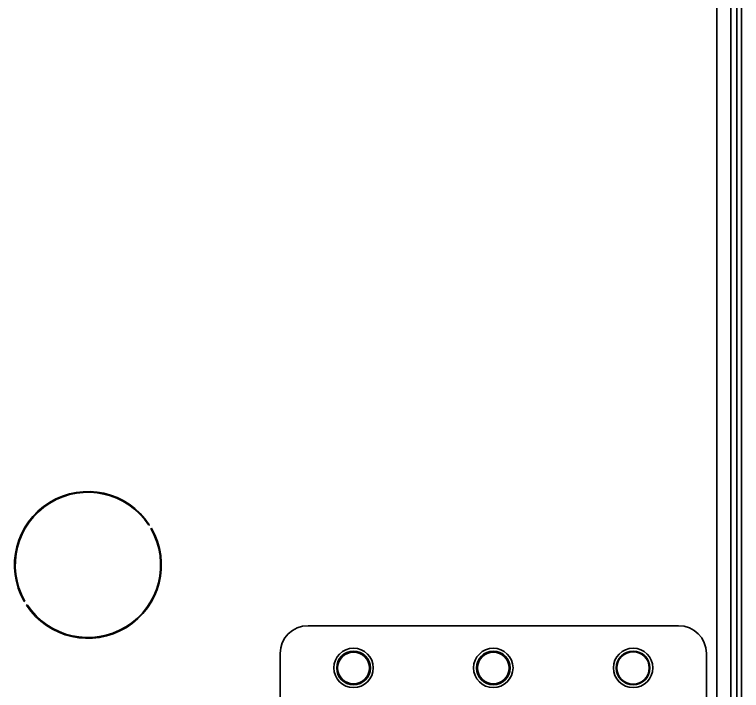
# Model space of a CAD drawing. Extents: x 5997 to 10491, y -672 to 3388.
# Drawn here: x 9130.6 to 9234.6, y 2576.6 to 2673.3 of the extents above; entities that cross this region are included whole.
import ezdxf

# ---------------------------------------------------------------- set-up
doc = ezdxf.new("R2010")
doc.units = 0
doc.header["$LTSCALE"] = 5
doc.layers.add('1', color=7, linetype='CONTINUOUS', true_color=0xffffff)

msp = doc.modelspace()

# ---------------------------------------------------------------- linework, layer by layer
at = {"layer": '1', "color": 7, "linetype": 'Continuous', "lineweight": 35}
for p, q in [((9233.07, 3251.33), (9233.07, 2431.33)), ((9234.57, 2414.53), (9234.57, 3250.53)), ((9233.89, 3247.53), (9233.89, 2417.53)), ((9231.07, 3205.26), (9231.07, 2544.39)), ((9149.77, 2600.23), (9149.86, 2600.28)), ((9150.17, 2599.77), (9150.09, 2599.71)), ((9131.97, 2589.29), (9132.06, 2589.34)), ((9132.37, 2588.83), (9132.29, 2588.77)), ((9225.57, 2585.83), (9172.57, 2585.83)), ((9168.57, 2581.83), (9168.57, 2504.83)), ((9229.57, 2504.83), (9229.57, 2581.83))]:
    msp.add_line(p, q, dxfattribs=at)
for centre, radius in [((9179.07, 2579.78), 2.82), ((9199.07, 2579.78), 2.82), ((9219.07, 2579.78), 2.82), ((9179.07, 2579.78), 2.41), ((9179.07, 2579.78), 2.27), ((9199.07, 2579.78), 2.41), ((9199.07, 2579.78), 2.27), ((9219.07, 2579.78), 2.41), ((9219.07, 2579.78), 2.32)]:
    msp.add_circle(centre, radius, dxfattribs=at)
for radius, start, end in [(10.5, 33.2179, 209.9434), (10.4, 33.2324, 209.9264), (10.5, 213.2179, 29.9434), (10.4, 213.2348, 29.9288)]:
    msp.add_arc((9141.07, 2594.53), radius, start, end, dxfattribs=at)
for centre, major_axis in [((9172.57, 2581.83), (2.83, -2.83)), ((9225.57, 2581.83), (-2.83, -2.83))]:
    msp.add_ellipse(centre, major_axis=major_axis, ratio=0.999695, start_param=2.356347, end_param=3.926839, dxfattribs=at)

doc.saveas('drawing.dxf')
